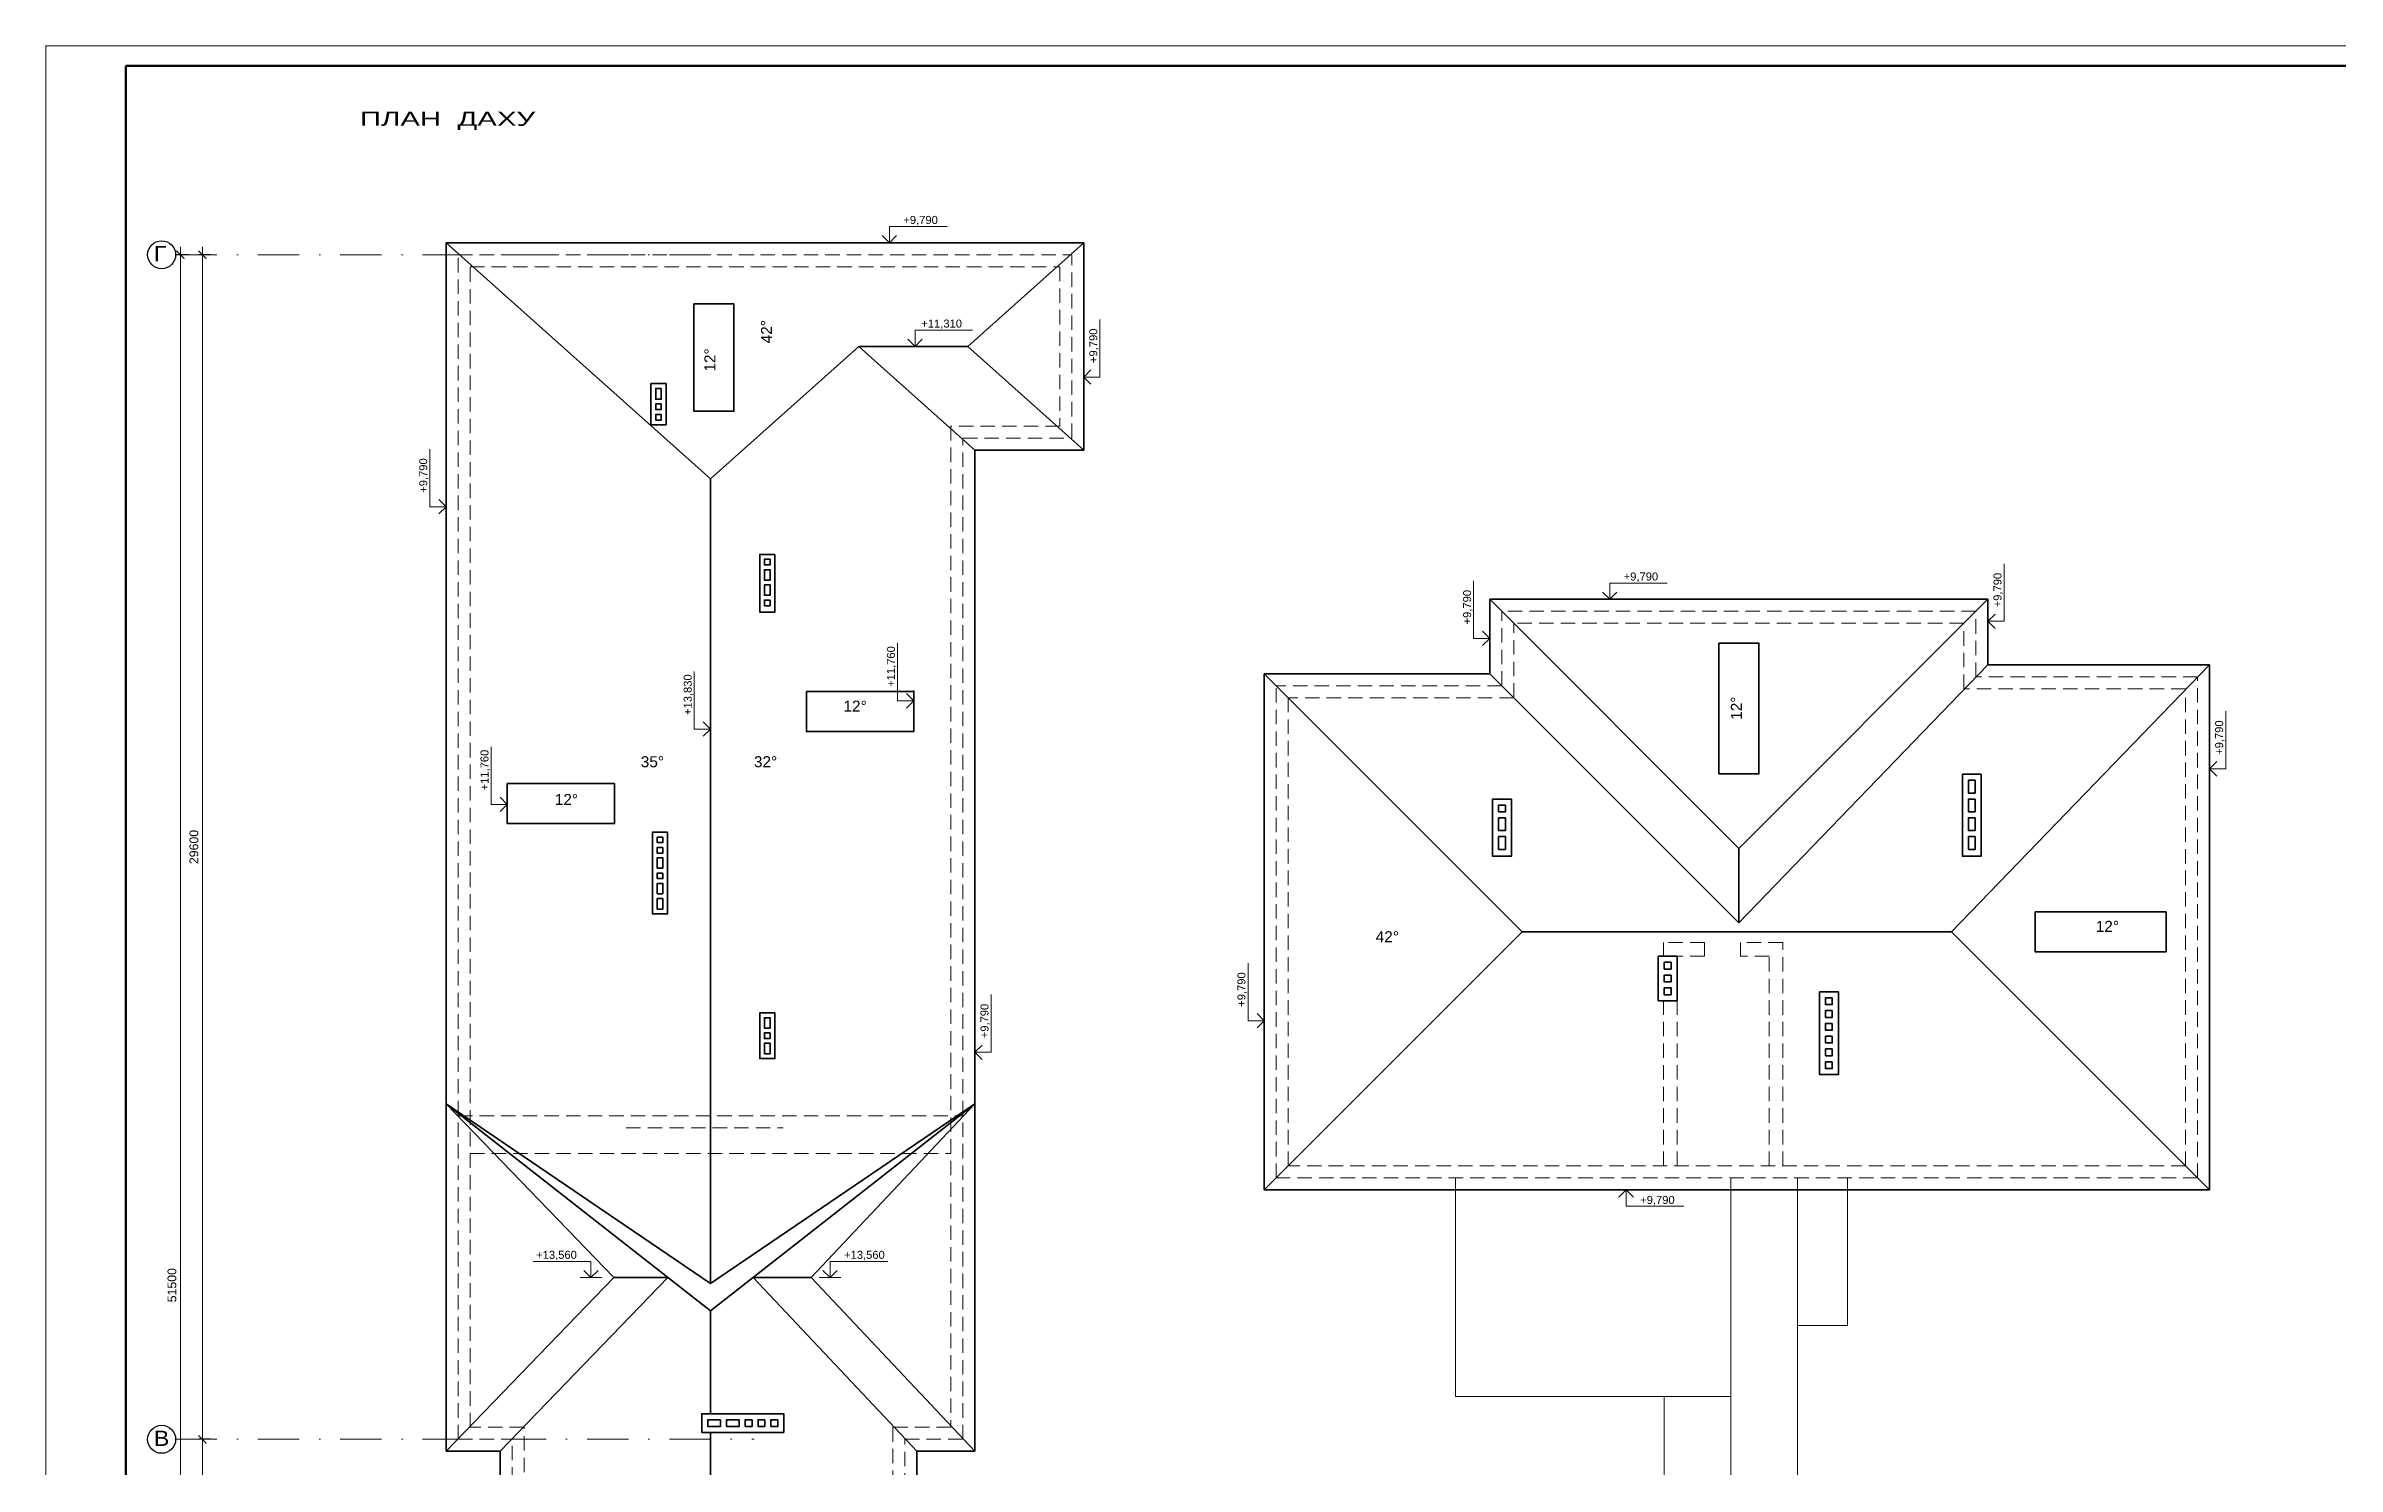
# Model space of a CAD drawing. Header units: millimetres. Extents: x 752233 to 2620908, y -654617 to -58944.
# Drawn here: x 1394982 to 1452254, y -227657 to -192165 of the extents above; entities that cross this region are included whole.
import ezdxf

# ---------------------------------------------------------------- set-up
doc = ezdxf.new("R2010")
doc.units = ezdxf.units.MM
doc.header["$LTSCALE"] = 90
doc.linetypes.add('DASHDOT', pattern=[25.4, 12.7, -6.35, 0, -6.35])
doc.linetypes.add('K5LT_DASHED_REINFORCED', pattern=[6, 4, -2])
doc.layers.get('0').update_dxf_attribs({"lineweight": 15})
doc.layers.get('DefPoints').update_dxf_attribs({"color": 255, "lineweight": 9})
doc.layers.add('T', color=7, linetype='Continuous')
doc.styles.add('ar40', font='ar.shx', dxfattribs={"width": 0.8})
doc.styles.add('style2', font='ARIAL.TTF')
doc.dimstyles.new('ARKO_TICK_EXTLINES', dxfattribs={"dimscale": 100, "dimtxt": 2.2, "dimasz": 2, "dimexe": 1, "dimexo": 1, "dimgap": 1, "dimtad": 1, "dimdec": 0, "dimzin": 0, "dimtxsty": 'style2', "dimblk": 'ARCHTICK', "dimcen": 2, "dimdle": 2, "dimclrd": 5, "dimadec": 0, "dimazin": 0, "dimtfac": 1, "dimtdec": 0, "dimtix": 1, "dimtmove": 0, "dimatfit": 0, "dimfxl": 0, "dimtolj": 1, "dimtzin": 0, "dimlwd": 20, "dimarcsym": 0})

# ---------------------------------------------------------------- blocks, each defined once
blk = doc.blocks.new('_ArchTick')
at = {"color": 0, "linetype": 'ByBlock', "const_width": 0.15}
blk.add_lwpolyline([(-0.5, -0.5), (0.5, 0.5)], dxfattribs=at)
blk = doc.blocks.new('*D65')
at = {"color": 0, "lineweight": -2}
for p, q in [((1398547, -197385), (1398247, -197385)), ((1398547, -248885), (1398247, -248885))]:
    blk.add_line(p, q, dxfattribs=at)
at = {"color": 5, "lineweight": 20}
blk.add_line((1398347, -249085), (1398347, -197185), dxfattribs=at)
at = {"layer": 'DefPoints', "color": 0, "lineweight": 15}
for p in [(1398347, -197385), (1400397, -197385), (1400397, -248885)]:
    blk.add_point(p, dxfattribs=at)
at = {"color": 5, "lineweight": 20, "xscale": 200, "yscale": 200, "zscale": 200}
for p, rotation in [((1398347, -197385), 90), ((1398347, -248885), 270)]:
    blk.add_blockref('_ArchTick', p, dxfattribs=dict(at, rotation=rotation))
at = {"color": 0, "lineweight": 15, "insert": (1398135, -223135), "char_height": 220, "attachment_point": 5, "rotation": 90, "style": 'style2'}
blk.add_mtext('\\A1;51500', dxfattribs=at)
blk = doc.blocks.new('*D66')
at = {"color": 0, "lineweight": -2}
for p, q in [((1399096, -197385), (1398796, -197385)), ((1399096, -226985), (1398796, -226985))]:
    blk.add_line(p, q, dxfattribs=at)
at = {"color": 5, "lineweight": 20}
blk.add_line((1398896, -197185), (1398896, -227185), dxfattribs=at)
at = {"layer": 'DefPoints', "color": 0, "lineweight": 15}
for p in [(1400240, -197385), (1398896, -226985), (1400240, -226985)]:
    blk.add_point(p, dxfattribs=at)
at = {"color": 5, "lineweight": 20, "xscale": 200, "yscale": 200, "zscale": 200}
for p, rotation in [((1398896, -197385), 90), ((1398896, -226985), 270)]:
    blk.add_blockref('_ArchTick', p, dxfattribs=dict(at, rotation=rotation))
at = {"color": 0, "lineweight": 15, "insert": (1398684, -212185), "char_height": 220, "attachment_point": 5, "rotation": 90, "style": 'style2'}
blk.add_mtext('\\A1;29600', dxfattribs=at)
blk = doc.blocks.new('*D67')
at = {"color": 5, "lineweight": 20}
blk.add_line((1398896, -226785), (1398896, -236885), dxfattribs=at)
at = {"color": 0, "lineweight": -2}
for p, q in [((1399096, -226985), (1398796, -226985)), ((1399096, -236685), (1398796, -236685))]:
    blk.add_line(p, q, dxfattribs=at)
at = {"layer": 'DefPoints', "color": 0, "lineweight": 15}
for p in [(1400240, -226985), (1398896, -236685), (1400670, -236685)]:
    blk.add_point(p, dxfattribs=at)
at = {"color": 5, "lineweight": 20, "xscale": 200, "yscale": 200, "zscale": 200}
for p, rotation in [((1398896, -226985), 90), ((1398896, -236685), 270)]:
    blk.add_blockref('_ArchTick', p, dxfattribs=dict(at, rotation=rotation))
at = {"color": 0, "lineweight": 15, "insert": (1398684, -231835), "char_height": 220, "attachment_point": 5, "rotation": 90, "style": 'style2'}
blk.add_mtext('\\A1;9700', dxfattribs=at)
blk = doc.blocks.new('otmet_tl')
at = {"color": 0, "linetype": 'ByBlock'}
for p, q in [((-16, 4.5), (0, 4.5)), ((-3, 0), (3, 0)), ((0, 0), (-2, 2)), ((0, 0), (0, 4.5)), ((2, 2), (0, 0))]:
    blk.add_line(p, q, dxfattribs=at)
at = {"color": 0, "linetype": 'ByBlock', "style": 'ar40', "width": 0.9}
blk.add_attdef('OTM', (-12.9, 5.7), '', height=2, dxfattribs=at)

msp = doc.modelspace()

# ---------------------------------------------------------------- linework, layer by layer
at = {"color": 250, "linetype": 'ByBlock', "ltscale": 4}
for p, q in [((1394982, -192165.3), (1394982, -270794.7)), ((1481337.4, -192165.3), (1394982, -192165.3))]:
    msp.add_line(p, q, dxfattribs=at)
at = {"color": 7, "lineweight": 50}
for q in [(1396982, -270294.7), (1480837.4, -192665.3)]:
    msp.add_line((1396982, -192665.3), q, dxfattribs=at)
at = {"color": 1, "linetype": 'DASHDOT', "ltscale": 0.9}
for p, q in [((1398227, -197385.1), (1412683.4, -197385.1)), ((1398227, -226985.1), (1412683.4, -226985.1))]:
    msp.add_line(p, q, dxfattribs=at)
at = {"color": 250, "lineweight": 35}
for p, q in [((1404985.4, -227285.1), (1404985.4, -197085.1)), ((1404985.4, -197085.1), (1420925.4, -197085.1)), ((1404988.8, -197085.1), (1411595.4, -202985.1)), ((1420925.4, -197085.1), (1418025.2, -199675.1)), ((1420925.4, -202265.1), (1420925.4, -197085.1)), ((1415301.8, -199675.1), (1411595.4, -202985.1)), ((1418025.2, -199675.1), (1415301.8, -199675.1)), ((1418205.4, -202265.1), (1415305.2, -199675.1)), ((1420925.4, -202265.1), (1418025.2, -199675.1)), ((1418205.4, -227285.1), (1418205.4, -202265.1)), ((1418205.4, -202265.1), (1420925.4, -202265.1)), ((1411595.4, -202985.1), (1411595.4, -223091.9)), ((1431075.4, -207855.1), (1431075.4, -205995.1)), ((1443525.4, -205995.1), (1431075.4, -205995.1)), ((1431075.4, -205995.1), (1437300.4, -212220.1)), ((1443525.4, -205995.1), (1437300.4, -212220.1)), ((1443525.4, -207635.1), (1443525.4, -205995.1)), ((1425435.4, -220755.1), (1425435.4, -207855.1)), ((1431075.4, -207855.1), (1425435.4, -207855.1)), ((1425435.4, -207855.1), (1431885.4, -214305.1)), ((1431075.4, -207855.1), (1437300.4, -214080.1)), ((1443525.4, -207635.1), (1437300.4, -214080.1)), ((1449065.4, -207635.1), (1442615.4, -214305.1)), ((1449065.4, -207635.1), (1443525.4, -207635.1)), ((1449065.4, -220755.1), (1449065.4, -207635.1)), ((1437300.4, -212220.1), (1437300.4, -214080.1)), ((1425435.4, -220755.1), (1431885.4, -214305.1)), ((1431885.4, -214305.1), (1442615.4, -214305.1)), ((1449065.4, -220755.1), (1442615.4, -214305.1)), ((1411595.4, -223778.9), (1404985.4, -218605.1)), ((1404985.4, -218605.1), (1411595.4, -223091.9)), ((1409180.2, -222945.1), (1404985.4, -218605.1)), ((1411595.4, -223778.9), (1418205.4, -218605.1)), ((1418205.4, -218605.1), (1411595.4, -223091.9)), ((1414110.6, -222945.1), (1418205.4, -218605.1)), ((1449065.4, -220755.1), (1425435.4, -220755.1)), ((1409180.2, -222945.1), (1404985.4, -227285.1)), ((1410530.2, -222945.1), (1406335.4, -227285.1)), ((1409180.2, -222945.1), (1410530.2, -222945.1)), ((1412660.6, -222945.1), (1414110.6, -222945.1)), ((1412660.6, -222945.1), (1416755.4, -227285.1)), ((1414110.6, -222945.1), (1418205.4, -227285.1)), ((1411595.4, -223778.9), (1411595.4, -226345.1)), ((1404985.4, -227285.1), (1406335.4, -227285.1)), ((1406335.4, -236385.1), (1406335.4, -227285.1)), ((1411595.4, -226815.1), (1411595.4, -242785.1)), ((1416755.4, -230595.1), (1416755.4, -227285.1)), ((1416755.4, -227285.1), (1418205.4, -227285.1))]:
    msp.add_line(p, q, dxfattribs=at)
at = {"color": 250, "linetype": 'K5LT_DASHED_REINFORCED', "lineweight": 15}
for p, q in [((1405285.4, -226985.1), (1405285.4, -197385.1)), ((1405285.4, -197385.1), (1420625.4, -197385.1)), ((1420625.4, -201965.1), (1420625.4, -197385.1)), ((1417905.4, -226985.1), (1417905.4, -201965.1)), ((1417905.4, -201965.1), (1420625.4, -201965.1)), ((1431375.4, -208155.1), (1431375.4, -206295.1)), ((1443225.4, -206295.1), (1431375.4, -206295.1)), ((1431675.4, -208455.1), (1431675.4, -206595.1)), ((1442925.4, -206595.1), (1431675.4, -206595.1)), ((1442925.4, -208235.1), (1442925.4, -206595.1)), ((1443225.4, -207935.1), (1443225.4, -206295.1)), ((1425735.4, -220455.1), (1425735.4, -208155.1)), ((1431375.4, -208155.1), (1425735.4, -208155.1)), ((1426035.4, -220155.1), (1426035.4, -208455.1)), ((1431675.4, -208455.1), (1426035.4, -208455.1)), ((1448465.4, -208235.1), (1442925.4, -208235.1)), ((1448765.4, -207935.1), (1443225.4, -207935.1)), ((1448465.4, -220155.1), (1448465.4, -208235.1)), ((1448765.4, -220455.1), (1448765.4, -207935.1)), ((1435415.4, -214915.1), (1435415.4, -214575.1)), ((1436440.7, -214575.1), (1435415.4, -214575.1)), ((1436440.7, -214575.1), (1436440.7, -214915.1)), ((1438395.4, -214575.1), (1437340.7, -214575.1)), ((1437340.7, -214575.1), (1437340.7, -214915.1)), ((1438395.4, -220155.1), (1438395.4, -214575.1)), ((1435755.4, -220155.1), (1435755.4, -214915.1)), ((1436440.7, -214915.1), (1435755.4, -214915.1)), ((1438055.4, -214915.1), (1437340.7, -214915.1)), ((1438055.4, -220155.1), (1438055.4, -214915.1)), ((1435415.4, -220155.1), (1435415.4, -216025.1)), ((1405285.4, -218905.1), (1417905.4, -218905.1)), ((1409488.7, -219205.1), (1413408.7, -219205.1)), ((1405585.4, -219845.1), (1417605.4, -219845.1)), ((1448765.4, -220455.1), (1425735.4, -220455.1)), ((1448465.4, -220155.1), (1426035.4, -220155.1)), ((1405285.4, -226985.1), (1406635.4, -226985.1)), ((1406635.4, -236685.1), (1406635.4, -226985.1)), ((1416455.4, -230895.1), (1416455.4, -226985.1)), ((1416455.4, -226985.1), (1417905.4, -226985.1))]:
    msp.add_line(p, q, dxfattribs=at)
at = {"color": 250, "lineweight": 18}
for p, q in [((1430215.4, -225915.1), (1430215.4, -220455.1)), ((1437100.4, -232455.1), (1437100.4, -220455.1)), ((1438765.4, -232455.1), (1438765.4, -220455.1)), ((1440015.4, -224144.3), (1440015.4, -220455.1)), ((1440015.4, -224144.3), (1438765.4, -224144.3)), ((1437100.4, -225915.1), (1430215.4, -225915.1)), ((1435435.4, -232455.1), (1435435.4, -225915.1))]:
    msp.add_line(p, q, dxfattribs=at)
at = {"color": 250, "linetype": 'K5LT_DASHED_REINFORCED', "lineweight": 15}
msp.add_lwpolyline([(1406935.4, -236985.1), (1406935.4, -226685.1), (1405585.4, -226685.1), (1405585.4, -197685.1), (1420325.4, -197685.1), (1420325.4, -201665.1), (1417605.4, -201665.1), (1417605.4, -226685.1), (1416155.4, -226685.1), (1416155.4, -231195.1)], dxfattribs=at)
at = {"color": 250, "lineweight": 35}
for points in [[(1411179.9, -201296.9), (1412179.9, -201296.9), (1412179.9, -198616.1), (1411179.9, -198616.1)], [(1410485.4, -200605.1), (1410105.4, -200605.1), (1410105.4, -201635.1), (1410485.4, -201635.1)], [(1410365.4, -200725.1), (1410225.4, -200725.1), (1410225.4, -200995.1), (1410365.4, -200995.1)], [(1410365.4, -201115.1), (1410225.4, -201115.1), (1410225.4, -201255.1), (1410365.4, -201255.1)], [(1410365.4, -201375.1), (1410225.4, -201375.1), (1410225.4, -201515.1), (1410365.4, -201515.1)], [(1413204.7, -204875), (1412824.7, -204875), (1412824.7, -206315), (1413204.7, -206315)], [(1413084.7, -204995), (1412944.7, -204995), (1412944.7, -205135), (1413084.7, -205135)], [(1413084.7, -205255), (1412944.7, -205255), (1412944.7, -205515), (1413084.7, -205515)], [(1413084.7, -205635), (1412944.7, -205635), (1412944.7, -205895), (1413084.7, -205895)], [(1413084.7, -206015), (1412944.7, -206015), (1412944.7, -206155), (1413084.7, -206155)], [(1436800.4, -207089.4), (1437800.4, -207089.4), (1437800.4, -210357.1), (1436800.4, -210357.1)], [(1413993.6, -208302.6), (1413993.6, -209302.6), (1416674.5, -209302.6), (1416674.5, -208302.6)], [(1409197.2, -210600.9), (1409197.2, -211600.9), (1406516.3, -211600.9), (1406516.3, -210600.9)], [(1442885.4, -210365.6), (1442885.4, -212415.6), (1443355.4, -212415.6), (1443355.4, -210365.6)], [(1443205.4, -210515.6), (1443205.4, -210835.6), (1443035.4, -210835.6), (1443035.4, -210515.6)], [(1431615.4, -210985.6), (1431615.4, -212415.6), (1431145.4, -212415.6), (1431145.4, -210985.6)], [(1431295.4, -211135.6), (1431295.4, -211305.6), (1431465.4, -211305.6), (1431465.4, -211135.6)], [(1443205.4, -210985.6), (1443205.4, -211305.6), (1443035.4, -211305.6), (1443035.4, -210985.6)], [(1410524.7, -211815.1), (1410144.7, -211815.1), (1410144.7, -213855.1), (1410524.7, -213855.1)], [(1431295.4, -211455.6), (1431295.4, -211775.6), (1431465.4, -211775.6), (1431465.4, -211455.6)], [(1443205.4, -211455.6), (1443205.4, -211775.6), (1443035.4, -211775.6), (1443035.4, -211455.6)], [(1410404.7, -211935.1), (1410264.7, -211935.1), (1410264.7, -212075.1), (1410404.7, -212075.1)], [(1410404.7, -212195.1), (1410264.7, -212195.1), (1410264.7, -212335.1), (1410404.7, -212335.1)], [(1410404.7, -212715.1), (1410264.7, -212715.1), (1410264.7, -212455.1), (1410404.7, -212455.1)], [(1431295.4, -211925.6), (1431295.4, -212245.6), (1431465.4, -212245.6), (1431465.4, -211925.6)], [(1443205.4, -211925.6), (1443205.4, -212245.6), (1443035.4, -212245.6), (1443035.4, -211925.6)], [(1410404.7, -212835.1), (1410264.7, -212835.1), (1410264.7, -212975.1), (1410404.7, -212975.1)], [(1410404.7, -213355.1), (1410264.7, -213355.1), (1410264.7, -213095.1), (1410404.7, -213095.1)], [(1410404.7, -213735.1), (1410264.7, -213735.1), (1410264.7, -213475.1), (1410404.7, -213475.1)], [(1447975.4, -214805.1), (1447975.4, -213805.1), (1444707.6, -213805.1), (1444707.6, -214805.1)], [(1435285.4, -214915.1), (1435285.4, -216025.1), (1435755.4, -216025.1), (1435755.4, -214915.1)], [(1435605.4, -215065.1), (1435605.4, -215235.1), (1435435.4, -215235.1), (1435435.4, -215065.1)], [(1435605.4, -215385.1), (1435605.4, -215555.1), (1435435.4, -215555.1), (1435435.4, -215385.1)], [(1435605.4, -215705.1), (1435605.4, -215875.1), (1435435.4, -215875.1), (1435435.4, -215705.1)], [(1439315.4, -215802.2), (1439315.4, -217872.2), (1439785.4, -217872.2), (1439785.4, -215802.2)], [(1413204.7, -216330.8), (1412824.7, -216330.8), (1412824.7, -217470.8), (1413204.7, -217470.8)], [(1413084.7, -216450.8), (1412944.7, -216450.8), (1412944.7, -216710.8), (1413084.7, -216710.8)], [(1439635.4, -215952.2), (1439635.4, -216122.2), (1439465.4, -216122.2), (1439465.4, -215952.2)], [(1439635.4, -216272.2), (1439635.4, -216442.2), (1439465.4, -216442.2), (1439465.4, -216272.2)], [(1413084.7, -216830.8), (1412944.7, -216830.8), (1412944.7, -216970.8), (1413084.7, -216970.8)], [(1439635.4, -216592.2), (1439635.4, -216762.2), (1439465.4, -216762.2), (1439465.4, -216592.2)], [(1439635.4, -216912.2), (1439635.4, -217082.2), (1439465.4, -217082.2), (1439465.4, -216912.2)], [(1413084.7, -217350.8), (1412944.7, -217350.8), (1412944.7, -217090.8), (1413084.7, -217090.8)], [(1439635.4, -217232.2), (1439635.4, -217402.2), (1439465.4, -217402.2), (1439465.4, -217232.2)], [(1439635.4, -217552.2), (1439635.4, -217722.2), (1439465.4, -217722.2), (1439465.4, -217552.2)], [(1413425.4, -226815.1), (1411375.4, -226815.1), (1411375.4, -226345.1), (1413425.4, -226345.1)], [(1411845.4, -226495.1), (1411525.4, -226495.1), (1411525.4, -226665.1), (1411845.4, -226665.1)], [(1412315.4, -226495.1), (1411995.4, -226495.1), (1411995.4, -226665.1), (1412315.4, -226665.1)], [(1412635.4, -226495.1), (1412465.4, -226495.1), (1412465.4, -226665.1), (1412635.4, -226665.1)], [(1412955.4, -226495.1), (1412785.4, -226495.1), (1412785.4, -226665.1), (1412955.4, -226665.1)], [(1413275.4, -226495.1), (1413105.4, -226495.1), (1413105.4, -226665.1), (1413275.4, -226665.1)]]:
    msp.add_lwpolyline(points, close=True, dxfattribs=at)
at = {"color": 7, "ltscale": 0.9}
for points in [[(1413198.4, -198726.7, 0, 100, 0), (1413198.4, -199126.7, 0, 0, 0), (1413198.4, -199726.7, 0, 0, 0)], [(1411784.2, -199433.5, 0, 100, 0), (1411784.2, -199833.5, 0, 0, 0), (1411784.2, -200433.5, 0, 0, 0)], [(1437439.8, -208134.2, 0, 100, 0), (1437439.8, -208534.2, 0, 0, 0), (1437439.8, -209134.2, 0, 0, 0)], [(1415791.2, -208868.6, 0, 100, 0), (1415391.2, -208868.6, 0, 0, 0), (1414791.2, -208868.6, 0, 0, 0)], [(1409552, -210257.3, 0, 100, 0), (1409952, -210257.3, 0, 0, 0), (1410552, -210257.3, 0, 0, 0)], [(1413553.8, -210257.3, 0, 100, 0), (1413153.8, -210257.3, 0, 0, 0), (1412553.8, -210257.3, 0, 0, 0)], [(1407428.6, -211201.3, 0, 100, 0), (1407828.6, -211201.3, 0, 0, 0), (1408428.6, -211201.3, 0, 0, 0)], [(1427921.4, -214630.1, 0, 100, 0), (1428321.4, -214630.1, 0, 0, 0), (1428921.4, -214630.1, 0, 0, 0)], [(1447092.1, -214371.1, 0, 100, 0), (1446692.1, -214371.1, 0, 0, 0), (1446092.1, -214371.1, 0, 0, 0)]]:
    msp.add_lwpolyline(points, format="xyseb", dxfattribs=at)
at = {"color": 7, "lineweight": 30, "ltscale": 2}
for centre in [(1397877, -197385.1), (1397877, -226985.1)]:
    msp.add_circle(centre, 350, dxfattribs=at)

# ---------------------------------------------------------------- block references
at = {"color": 5, "lineweight": 20, "ltscale": 0.9}
ref = msp.add_blockref('otmet_tl', (1416066.8, -197085.1), dxfattribs=dict(at, xscale=-90, yscale=90, zscale=200))
ref.add_attrib('OTM', '+9,790', (1416415.7, -196615.6), dxfattribs={"color": 0, "linetype": 'ByBlock', "height": 200, "style": 'style2'})
ref = msp.add_blockref('otmet_tl', (1416707.8, -199675.1), dxfattribs=dict(at, xscale=-90, yscale=90, zscale=200))
ref.add_attrib('OTM', '+11,310', (1416863.4, -199205.6), dxfattribs={"color": 0, "linetype": 'ByBlock', "height": 200, "style": 'style2'})
ref = msp.add_blockref('otmet_tl', (1420925.4, -200440.9), dxfattribs=dict(at, xscale=90, yscale=90, zscale=200, rotation=270))
ref.add_attrib('OTM', '+9,790', (1421263.6, -200092), dxfattribs={"color": 0, "linetype": 'ByBlock', "height": 200, "rotation": 90, "style": 'style2'})
ref = msp.add_blockref('otmet_tl', (1404985.4, -203683.3), dxfattribs=dict(at, xscale=-90, yscale=90, zscale=200, rotation=90))
ref.add_attrib('OTM', '+9,790', (1404515.9, -203334.4), dxfattribs={"color": 0, "linetype": 'ByBlock', "height": 200, "rotation": 90, "style": 'style2'})
ref = msp.add_blockref('otmet_tl', (1431075.4, -206973), dxfattribs=dict(at, xscale=-90, yscale=90, zscale=200, rotation=90))
ref.add_attrib('OTM', '+9,790', (1430605.9, -206624.1), dxfattribs={"color": 0, "linetype": 'ByBlock', "height": 200, "rotation": 90, "style": 'style2'})
ref = msp.add_blockref('otmet_tl', (1434071, -205995.1), dxfattribs=dict(at, xscale=-90, yscale=90, zscale=200))
ref.add_attrib('OTM', '+9,790', (1434419.9, -205525.6), dxfattribs={"color": 0, "linetype": 'ByBlock', "height": 200, "style": 'style2'})
ref = msp.add_blockref('otmet_tl', (1443525.4, -206545.1), dxfattribs=dict(at, xscale=90, yscale=90, zscale=200, rotation=270))
ref.add_attrib('OTM', '+9,790', (1443863.6, -206196.2), dxfattribs={"color": 0, "linetype": 'ByBlock', "height": 200, "rotation": 90, "style": 'style2'})
ref = msp.add_blockref('otmet_tl', (1416674.5, -208532.6), dxfattribs=dict(at, xscale=-90, yscale=90, zscale=200, rotation=90))
ref.add_attrib('OTM', '+11,760', (1416205, -208183.7), dxfattribs={"color": 0, "linetype": 'ByBlock', "height": 200, "rotation": 90, "style": 'style2'})
ref = msp.add_blockref('otmet_tl', (1411595.4, -209236.5), dxfattribs=dict(at, xscale=-90, yscale=90, zscale=200, rotation=90))
ref.add_attrib('OTM', '+13,830', (1411125.9, -208887.6), dxfattribs={"color": 0, "linetype": 'ByBlock', "height": 200, "rotation": 90, "style": 'style2'})
ref = msp.add_blockref('otmet_tl', (1449065.4, -210232.1), dxfattribs=dict(at, xscale=90, yscale=90, zscale=200, rotation=270))
ref.add_attrib('OTM', '+9,790', (1449403.6, -209883.2), dxfattribs={"color": 0, "linetype": 'ByBlock', "height": 200, "rotation": 90, "style": 'style2'})
ref = msp.add_blockref('otmet_tl', (1406516.3, -211120.7), dxfattribs=dict(at, xscale=-90, yscale=90, zscale=200, rotation=90))
ref.add_attrib('OTM', '+11,760', (1406046.8, -210771.8), dxfattribs={"color": 0, "linetype": 'ByBlock', "height": 200, "rotation": 90, "style": 'style2'})
ref = msp.add_blockref('otmet_tl', (1425435.4, -216527.6), dxfattribs=dict(at, xscale=-90, yscale=90, zscale=200, rotation=90))
ref.add_attrib('OTM', '+9,790', (1424965.9, -216178.7), dxfattribs={"color": 0, "linetype": 'ByBlock', "height": 200, "rotation": 90, "style": 'style2'})
ref = msp.add_blockref('otmet_tl', (1418205.4, -217313.1), dxfattribs=dict(at, xscale=90, yscale=90, zscale=200, rotation=270))
ref.add_attrib('OTM', '+9,790', (1418543.6, -216964.2), dxfattribs={"color": 0, "linetype": 'ByBlock', "height": 200, "rotation": 90, "style": 'style2'})
ref = msp.add_blockref('otmet_tl', (1434483, -220755.1), dxfattribs=dict(at, xscale=90, yscale=90, zscale=200, rotation=180))
ref.add_attrib('OTM', '+9,790', (1434831.9, -221103.4), dxfattribs={"color": 0, "linetype": 'ByBlock', "height": 200, "style": 'style2'})
ref = msp.add_blockref('otmet_tl', (1408606.3, -222945.1), dxfattribs=dict(at, xscale=90, yscale=90, zscale=200))
ref.add_attrib('OTM', '+13,560', (1407237.5, -222475.6), dxfattribs={"color": 0, "linetype": 'ByBlock', "height": 200, "style": 'style2'})
ref = msp.add_blockref('otmet_tl', (1414584.4, -222945.1), dxfattribs=dict(at, xscale=-90, yscale=90, zscale=200))
ref.add_attrib('OTM', '+13,560', (1414933.3, -222475.6), dxfattribs={"color": 0, "linetype": 'ByBlock', "height": 200, "style": 'style2'})

# ---------------------------------------------------------------- texts
at = {"color": 7, "linetype": 'Continuous', "style": 'style2', "width": 1.1}
for s, p in [('Г', (1397680.6, -197550.3)), ('В', (1397680.6, -227150.3))]:
    msp.add_text(s, height=380, dxfattribs=at).set_placement(p)
at = {"color": 7, "linetype": 'Continuous', "style": 'style2'}
for s, p in [('42%%D ', (1413132.8, -199598.9)), ('12%%D', (1411718.6, -200305.8)), ('12%%D', (1437374.3, -209006.5))]:
    msp.add_text(s, height=275, rotation=90, dxfattribs=at).set_placement(p)
for s, p in [('12%%D', (1414919, -208803)), ('35%%D', (1409852.7, -210191.7)), ('32%%D', (1412681.5, -210191.7)), ('12%%D', (1407703.6, -211135.8)), ('12%%D', (1446219.9, -214305.5)), ('42%%D', (1428222, -214564.6))]:
    msp.add_text(s, height=275, dxfattribs=at).set_placement(p)
at = {"layer": 'T', "color": 7, "linetype": 'Continuous', "style": 'style2', "width": 1.5}
msp.add_text('ПЛАН  ДАХУ', height=350, dxfattribs=at).set_placement((1402835.8, -194163.7))

# ---------------------------------------------------------------- dimensions: what is measured, and where the dimension line sits
at = {"color": 250, "lineweight": 15}
for base, p1, p2, override, picture, middle in [((1398347, -197385.1), (1400397.3, -248885.1), (1400397.3, -197385.1), {"dimtfill": 1, "dimtfillclr": 7, "dimarcsym": 1}, '*D65', (1398134.7, -223135.1)), ((1398896.3, -226985.1), (1400240, -197385.1), (1400240, -226985.1), {"dimtfill": 1, "dimtfillclr": 7, "dimarcsym": 1}, '*D66', (1398684, -212185.1)), ((1398896.3, -236685.1), (1400240, -226985.1), (1400669.7, -236685.1), {"dimtmove": 1, "dimtfill": 1, "dimtfillclr": 7, "dimarcsym": 1}, '*D67', (1398684, -231835.1))]:
    dim = msp.add_linear_dim(base=base, p1=p1, p2=p2, angle=90, dimstyle='ARKO_TICK_EXTLINES', override=override, dxfattribs=at)
    dim.commit()
    dim.dimension.update_dxf_attribs({"geometry": picture, "text_midpoint": middle})

doc.saveas('drawing.dxf')
